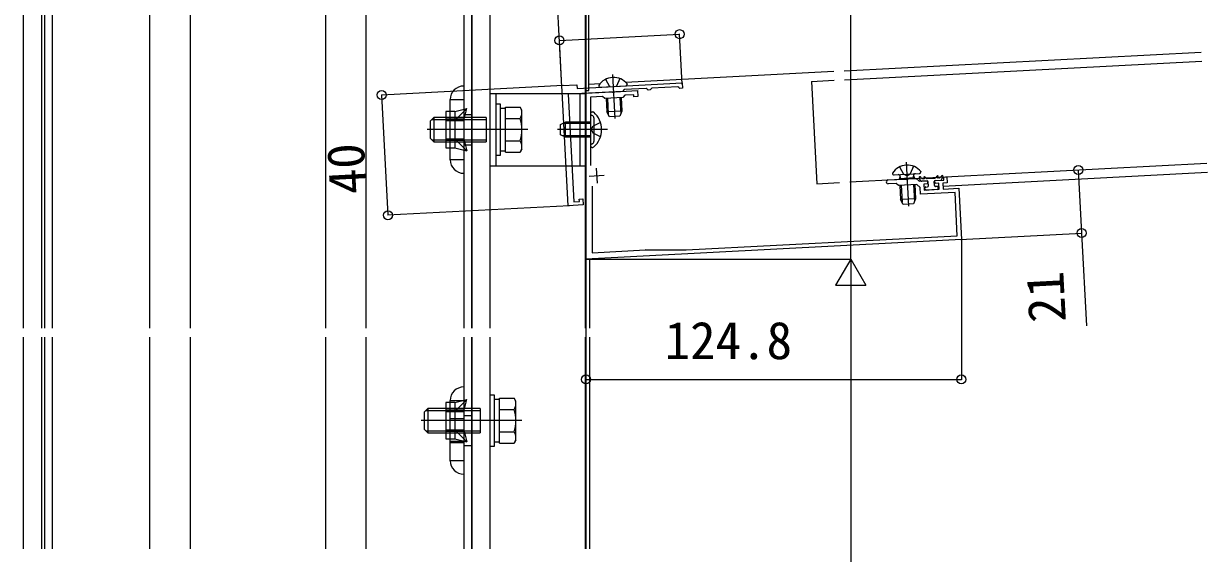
# Model space of a CAD drawing. Units: millimetres, scale not verified. Extents: x -8750 to 8750, y -12999 to 12940.
# Drawn here: x -6750 to -2830, y 5358 to 7118 of the extents above; entities that cross this region are included whole.
import ezdxf
from ezdxf.enums import TextEntityAlignment as Align

# ---------------------------------------------------------------- set-up
doc = ezdxf.new("R2010")
doc.units = ezdxf.units.MM
doc.header["$LTSCALE"] = 70
for name, color, linetype in [('0-3_YKK_11', 7, 'Continuous'), ('0-4_YKK_12', 2, 'Continuous'), ('0-5_YKK_13', 4, 'Continuous'), ('0-7_YKK_D', 6, 'Continuous')]:
    doc.layers.add(name, color=color, linetype=linetype)
doc.styles.add('ＭＳ ゴシック', font='')
doc.styles.get('ＭＳ ゴシック').set_extended_font_data('MS Gothic')

msp = doc.modelspace()

# ---------------------------------------------------------------- linework, layer by layer
at = {"layer": '0-3_YKK_11'}
for p, q in [((-4845.75, 6638.07), (-4843.13, 6588.14)), ((-4869.41, 6611.8), (-4819.47, 6614.41)), ((-4680.78, 6366.31), (-4548.07, 6366.31))]:
    msp.add_line(p, q, dxfattribs=at)
msp.add_lwpolyline([(-4939.33, 6513), (-4960.26, 6912.45), (-4910.33, 6915.07), (-4909.71, 6903.09), (-4560.18, 6921.4), (-4559.24, 6903.43), (-4568.23, 6902.96), (-4571.38, 6905.8), (-4574.54, 6908.64), (-4661.42, 6904.08), (-4664.26, 6900.93), (-4667.09, 6897.78), (-4673.09, 6897.46), (-4676.24, 6900.3), (-4679.39, 6903.14), (-4753.29, 6899.27), (-4758.97, 6892.96), (-4938.72, 6883.54), (-4919.99, 6526.03), (-4902.01, 6526.97), (-4902.43, 6534.96), (-4890.45, 6535.59), (-4889.4, 6515.62)], close=True, dxfattribs=at)
for points in [[(-3875.86, 6598.78), (-3817.03, 6601.86), (-3815.13, 6600.76), (-3809.64, 6601.05), (-3807.87, 6602.34), (-3782.49, 6603.67), (-3771.98, 6594.21), (-3744.52, 6595.65), (-3743.99, 6585.66), (-3756.48, 6585.01), (-3755.43, 6565.03), (-3705.5, 6567.65), (-3706.55, 6587.62), (-3719.03, 6586.97), (-3719.55, 6596.96), (-3690.09, 6598.5), (-3690.62, 6608.49), (-3680.63, 6609.01), (-3679.58, 6589.04), (-3693.56, 6588.3), (-3692.52, 6568.33), (-3640.59, 6571.05), (-3631.69, 6401.29), (-4879.98, 6335.87), (-4879.98, 6886.62), (-4793.5, 6891.15), (-4791.61, 6890.05), (-4786.12, 6890.34), (-4784.35, 6891.63), (-4709.04, 6895.58), (-4707.99, 6875.61), (-4720.97, 6874.93), (-4721.34, 6881.92), (-4751.3, 6880.35), (-4757.92, 6872.99), (-4817.84, 6869.85), (-4825.2, 6876.47), (-4864.98, 6874.39), (-4864.98, 6646.68)], [(-4547.03, 6366.33), (-3645.35, 6413.59), (-3652.89, 6557.39), (-3767.73, 6551.37), (-3768.92, 6573.96), (-3779.83, 6583.78), (-3841.36, 6580.56), (-3848.72, 6587.18), (-3875.18, 6585.8)], [(-4859.98, 6577.64), (-4859.98, 6356.94), (-4681.82, 6366.28)]]:
    msp.add_lwpolyline(points, dxfattribs=at)
for centre, radius, start, end in [((-3875.52, 6592.29), 6.5, 92.99999, 273.00001), ((-4680.78, 6346.31), 20, 89.99996, 92.99997), ((-4548.07, 6386.31), 20, 269.99995, 272.99995)]:
    msp.add_arc(centre, radius, start, end, dxfattribs=at)
at = {"layer": '0-4_YKK_12'}
for p, q in [((-6750, 6106.74), (-6750, 8565.86)), ((-6690, 8565.86), (-6690, 6106.74)), ((-5200, 8565.86), (-5200, 6106.74)), ((-4883, 8565.86), (-4883, 6106.74)), ((-4879, 6106.74), (-4879, 8565.86)), ((-4870, 6895.86), (-4870, 8565.86)), ((-5260, 7285.86), (-5260, 6106.74)), ((-4021.67, 6961.64), (-2834.03, 7023.89)), ((-4020.1, 6931.68), (-2832.5, 6993.92)), ((-4748.22, 6923.57), (-4056.24, 6959.83)), ((-4870, 6917.18), (-4832.96, 6919.13)), ((-4129.83, 6925.93), (-4054.67, 6929.87)), ((-4129.83, 6925.93), (-4112.04, 6586.4)), ((-4879, 6895.86), (-4870, 6895.86)), ((-4002.31, 6592.15), (-2815.22, 6654.36)), ((-3693.04, 6578.32), (-2813.69, 6624.4)), ((-4112.04, 6586.4), (-4036.88, 6590.34)), ((-4883, 6515.95), (-4879.98, 6516.11)), ((-4883, 6335.86), (-4870, 6335.86)), ((-4867, 6106.74), (-4867, 6335.86)), ((-6750, 5372.79), (-6750, 6076.74)), ((-6690, 6076.74), (-6690, 5372.79)), ((-5260, 6076.74), (-5260, 5372.79)), ((-5200, 6076.74), (-5200, 5372.79)), ((-4883, 6076.74), (-4883, 5372.79)), ((-4879, 5372.79), (-4879, 6076.74)), ((-4867, 5372.79), (-4867, 6076.74))]:
    msp.add_line(p, q, dxfattribs=at)
at = {"layer": '0-5_YKK_13'}
for p, q in [((-6680.5, 8474.94), (-6680.5, 6106.74)), ((-6654.5, 8474.94), (-6654.5, 6106.74)), ((-6330.5, 6106.74), (-6330.5, 8474.94)), ((-6195.5, 6106.74), (-6195.5, 8474.94)), ((-5745.5, 6106.74), (-5745.5, 8474.94)), ((-5610.5, 6106.74), (-5610.5, 8474.94)), ((-5286.5, 8474.94), (-5286.5, 6106.74)), ((-5260.5, 8474.94), (-5260.5, 6106.74)), ((-4792.06, 6949.31), (-4784.36, 6802.52)), ((-4837.71, 6912.86), (-4837.66, 6911.87)), ((-4832.41, 6907.14), (-4747.52, 6911.59)), ((-4814.75, 6933.22), (-4801.45, 6909.71)), ((-4799.61, 6908.86), (-4801.45, 6909.71)), ((-4780.31, 6909.87), (-4778.58, 6910.91)), ((-4767.81, 6935.68), (-4778.58, 6910.91)), ((-4742.84, 6917.84), (-4742.79, 6916.84)), ((-5199.98, 6885.87), (-4879.98, 6885.87)), ((-5199.98, 6885.87), (-5199.98, 6645.87)), ((-5179.98, 6885.87), (-5179.98, 6645.87)), ((-4899.98, 6885.87), (-4899.98, 6645.87)), ((-4879.98, 6885.87), (-4879.98, 6645.87)), ((-4812.94, 6870.11), (-4810.59, 6825.17)), ((-4808.62, 6870.33), (-4805.78, 6816.21)), ((-4767.33, 6872.5), (-4764.5, 6818.37)), ((-4763.01, 6872.72), (-4760.65, 6827.78)), ((-5346, 6825.84), (-5346, 6705.84)), ((-5316, 6825.84), (-5346, 6825.84)), ((-5316, 6825.84), (-5276, 6835.84)), ((-5316, 6795.84), (-5276, 6835.84)), ((-5316, 6825.84), (-5316, 6795.84)), ((-5286, 6795.84), (-5276, 6835.84)), ((-5147.98, 6836.36), (-5163.98, 6836.36)), ((-5147.98, 6840.92), (-5098.78, 6840.92)), ((-5147.98, 6690.81), (-5147.98, 6840.92)), ((-5092.98, 6830.86), (-5098.78, 6840.92)), ((-5092.98, 6700.86), (-5092.98, 6830.86)), ((-4859.53, 6824.87), (-4857.54, 6824.87)), ((-4760.65, 6827.78), (-4810.59, 6825.17)), ((-4801.71, 6808.61), (-4810.59, 6825.17)), ((-4760.65, 6827.78), (-4767.75, 6810.39)), ((-5397.98, 6793.86), (-5385.98, 6805.86)), ((-5397.98, 6793.86), (-5397.98, 6737.86)), ((-5392.46, 6799.38), (-5211.98, 6799.38)), ((-5211.98, 6805.86), (-5385.98, 6805.86)), ((-5385.98, 6805.86), (-5385.98, 6725.86)), ((-5346, 6805.84), (-5286, 6805.84)), ((-5346, 6800.84), (-5286, 6800.84)), ((-5346, 6795.84), (-5316, 6795.84)), ((-5331.5, 6805.86), (-5286.5, 6805.86)), ((-5331.5, 6800.86), (-5286.5, 6800.86)), ((-5316, 6795.84), (-5316, 6735.84)), ((-5316, 6795.84), (-5286, 6795.84)), ((-5286.5, 6815.86), (-5260.5, 6815.86)), ((-5286, 6795.84), (-5286, 6735.84)), ((-5211.98, 6805.86), (-5211.98, 6725.86)), ((-5147.98, 6803.39), (-5098.78, 6803.39)), ((-4964.98, 6782.87), (-4947.98, 6790.87)), ((-4864.98, 6786.54), (-4957.18, 6786.54)), ((-4947.98, 6740.87), (-4947.98, 6790.87)), ((-4864.98, 6790.87), (-4947.98, 6790.87)), ((-4864.98, 6819.41), (-4864.98, 6712.32)), ((-4864.98, 6818.37), (-4864.98, 6814.87)), ((-4859.24, 6812.79), (-4861.69, 6813.68)), ((-4831.72, 6789.58), (-4856.33, 6777.32)), ((-4853.98, 6805.27), (-4853.98, 6726.46)), ((-4767.75, 6810.39), (-4801.71, 6808.61)), ((-5072.98, 6765.86), (-5407.98, 6765.86)), ((-4807.98, 6765.87), (-4974.98, 6765.87)), ((-4864.98, 6745.2), (-4957.18, 6745.2)), ((-4862.42, 6765.87), (-4856.33, 6777.32)), ((-4862.42, 6765.87), (-4856.33, 6754.42)), ((-4831.72, 6742.15), (-4856.33, 6754.42)), ((-5397.98, 6737.86), (-5385.98, 6725.86)), ((-5392.46, 6732.34), (-5211.98, 6732.34)), ((-5385.98, 6725.86), (-5211.98, 6725.86)), ((-5346, 6730.84), (-5286, 6730.84)), ((-5346, 6725.84), (-5286, 6725.84)), ((-5331.5, 6730.86), (-5286.5, 6730.86)), ((-5331.5, 6725.86), (-5286.5, 6725.86)), ((-5316, 6735.84), (-5276, 6695.84)), ((-5316, 6735.84), (-5286, 6735.84)), ((-5286.5, 6715.86), (-5260.5, 6715.86)), ((-5286, 6735.84), (-5276, 6695.84)), ((-5147.98, 6728.34), (-5098.78, 6728.34)), ((-4864.98, 6740.87), (-4947.98, 6740.87)), ((-4859.24, 6718.95), (-4861.69, 6718.06)), ((-4859.53, 6706.87), (-4857.54, 6706.87)), ((-5163.98, 6695.36), (-5147.98, 6695.36)), ((-5147.98, 6690.81), (-5098.78, 6690.81)), ((-5092.98, 6700.86), (-5098.78, 6690.81)), ((-5199.98, 6645.87), (-4879.98, 6645.87)), ((-3838.07, 6641.93), (-3824.77, 6618.43)), ((-3815.38, 6658.02), (-3807.69, 6511.23)), ((-3791.13, 6644.39), (-3801.9, 6619.63)), ((-3766.17, 6626.55), (-3766.11, 6625.56)), ((-3861.04, 6621.58), (-3860.98, 6620.59)), ((-3855.73, 6615.85), (-3770.84, 6620.3)), ((-3837.52, 6602.79), (-3835.67, 6608.85)), ((-3787.59, 6605.41), (-3837.52, 6602.79)), ((-3837.52, 6602.79), (-3837.41, 6600.79)), ((-3833.2, 6603.02), (-3835.61, 6612.13)), ((-3833.2, 6603.02), (-3833.09, 6601.02)), ((-3813.02, 6612.95), (-3824.77, 6618.43)), ((-3813.02, 6612.95), (-3801.9, 6619.63)), ((-3791.91, 6605.18), (-3790.46, 6614.5)), ((-3791.91, 6605.18), (-3791.81, 6603.18)), ((-3787.59, 6605.41), (-3790.06, 6611.24)), ((-3787.59, 6605.41), (-3787.48, 6603.41)), ((-3766.47, 6596), (-3772.13, 6604.71)), ((-3745.02, 6595.62), (-3763.8, 6594.64)), ((-3757.89, 6602.96), (-3754.79, 6603.12)), ((-3754.11, 6604.8), (-3755.95, 6606.78)), ((-3749.02, 6605.21), (-3753.03, 6609.51)), ((-3745.11, 6603.63), (-3719.8, 6604.95)), ((-3741.13, 6578.8), (-3741.86, 6592.78)), ((-3721.16, 6579.85), (-3721.89, 6593.83)), ((-3719.05, 6596.98), (-3700.28, 6597.97)), ((-3716.07, 6606.94), (-3712.54, 6611.63)), ((-3710.97, 6607.06), (-3709.34, 6609.22)), ((-3707.02, 6605.62), (-3710.12, 6605.46)), ((-3697.76, 6599.6), (-3693.04, 6608.86)), ((-3836.37, 6580.82), (-3833.91, 6533.88)), ((-3832.04, 6581.05), (-3829.1, 6524.92)), ((-3790.76, 6583.21), (-3787.82, 6527.09)), ((-3786.44, 6583.44), (-3783.98, 6536.5)), ((-3752.59, 6568.19), (-3752.8, 6572.18)), ((-3749.96, 6575.33), (-3743.97, 6575.65)), ((-3711.49, 6567.34), (-3749.44, 6565.35)), ((-3712.01, 6577.32), (-3718.01, 6577.01)), ((-3708.65, 6570.49), (-3708.86, 6574.48)), ((-3783.98, 6536.5), (-3833.91, 6533.88)), ((-3825.03, 6517.33), (-3833.91, 6533.88)), ((-3791.08, 6519.11), (-3825.03, 6517.33)), ((-3783.98, 6536.5), (-3791.08, 6519.11)), ((-6680.5, 6076.74), (-6680.5, 5372.79)), ((-6654.5, 6076.74), (-6654.5, 5372.79)), ((-6330.5, 5372.79), (-6330.5, 6076.74)), ((-6195.5, 5372.79), (-6195.5, 6076.74)), ((-5745.5, 5372.79), (-5745.5, 6076.74)), ((-5610.5, 5372.79), (-5610.5, 6076.74)), ((-5286.5, 6076.74), (-5286.5, 5372.79)), ((-5260.5, 6076.74), (-5260.5, 5372.79)), ((-5346, 5858.93), (-5346, 5738.93)), ((-5316, 5858.93), (-5346, 5858.93)), ((-5316, 5858.93), (-5276, 5868.93)), ((-5316, 5828.93), (-5276, 5868.93)), ((-5316, 5858.93), (-5316, 5828.93)), ((-5286, 5828.93), (-5276, 5868.93)), ((-5168, 5869.43), (-5184, 5869.43)), ((-5168, 5873.99), (-5118.81, 5873.99)), ((-5168, 5723.88), (-5168, 5873.99)), ((-5113, 5863.93), (-5118.81, 5873.99)), ((-5113, 5733.93), (-5113, 5863.93)), ((-5418, 5826.93), (-5406, 5838.93)), ((-5418, 5826.93), (-5418, 5770.93)), ((-5412.48, 5832.45), (-5232, 5832.45)), ((-5232, 5838.93), (-5406, 5838.93)), ((-5406, 5838.93), (-5406, 5758.93)), ((-5346, 5838.93), (-5286, 5838.93)), ((-5346, 5833.93), (-5286, 5833.93)), ((-5346, 5828.93), (-5316, 5828.93)), ((-5331.5, 5805.86), (-5286.5, 5805.86)), ((-5316, 5828.93), (-5316, 5768.93)), ((-5316, 5828.93), (-5286, 5828.93)), ((-5286.5, 5815.86), (-5260.5, 5815.86)), ((-5286, 5828.93), (-5286, 5768.93)), ((-5232, 5838.93), (-5232, 5758.93)), ((-5168, 5836.46), (-5118.81, 5836.46)), ((-5093, 5798.93), (-5428, 5798.93)), ((-5418, 5770.93), (-5406, 5758.93)), ((-5412.48, 5765.41), (-5232, 5765.41)), ((-5346, 5763.93), (-5286, 5763.93)), ((-5331.5, 5800.86), (-5286.5, 5800.86)), ((-5316, 5768.93), (-5276, 5728.93)), ((-5316, 5768.93), (-5286, 5768.93)), ((-5286, 5768.93), (-5276, 5728.93)), ((-5406, 5758.93), (-5232, 5758.93)), ((-5346, 5758.93), (-5286, 5758.93)), ((-5331.5, 5730.86), (-5286.5, 5730.86)), ((-5331.5, 5725.86), (-5286.5, 5725.86)), ((-5184, 5728.43), (-5168, 5728.43)), ((-5168, 5761.4), (-5118.81, 5761.4)), ((-5168, 5723.88), (-5118.81, 5723.88)), ((-5113, 5733.93), (-5118.81, 5723.88)), ((-5286.5, 5715.86), (-5260.5, 5715.86))]:
    msp.add_line(p, q, dxfattribs=at)
for points in [[(-5331.5, 6865.86), (-5286.5, 6865.86), (-5286.5, 6665.86), (-5331.5, 6665.86)], [(-5179.98, 6850.86), (-5179.98, 6680.86), (-5163.98, 6680.86), (-5163.98, 6850.86)], [(-5200, 5883.93), (-5200, 5713.93), (-5184, 5713.93), (-5184, 5883.93)], [(-5331.5, 5865.86), (-5286.5, 5865.86), (-5286.5, 5665.86), (-5331.5, 5665.86)]]:
    msp.add_lwpolyline(points, close=True, dxfattribs=at)
for points in [[(-4947.98, 6740.87), (-4964.98, 6748.87), (-4964.98, 6782.87)], [(-5346, 6735.84), (-5316, 6735.84), (-5316, 6705.84)], [(-5346, 6705.84), (-5316, 6705.84), (-5276, 6695.84)], [(-5346, 5768.93), (-5316, 5768.93), (-5316, 5738.93)], [(-5346, 5738.93), (-5316, 5738.93), (-5276, 5728.93)]]:
    msp.add_lwpolyline(points, dxfattribs=at)
for centre, radius, start, end in [((-4788.45, 6880.4), 59, 39.38156, 146.61844), ((-5286.5, 6865.86), 45, 90, 180), ((-4832.67, 6912.13), 5, 183, 273), ((-4747.78, 6916.58), 5, 273, 3), ((-5126.2, 6822.16), 33.23, 325.61575, 34.38425), ((-4859.53, 6819.41), 5.45, 90, 180), ((-4857.54, 6819.37), 5.5, 48.43917, 90), ((-4904.98, 6765.87), 77, 311.56083, 48.43917), ((-5217.17, 6765.86), 124.19, 342.41205, 17.58795), ((-4859.98, 6818.37), 5, 180, 250), ((-4861.98, 6805.27), 8, 0, 70), ((-5126.2, 6709.57), 33.23, 325.61575, 34.38425), ((-4859.98, 6713.36), 5, 110, 180), ((-4859.53, 6712.32), 5.45, 180, 270), ((-4861.98, 6726.46), 8, 290, 0), ((-4857.54, 6712.37), 5.5, 270, 311.56083), ((-5286.5, 6665.86), 45, 180, 270), ((-3811.77, 6589.12), 59, 39.38156, 146.61844), ((-3771.11, 6625.3), 5, 273, 3), ((-3855.99, 6620.85), 5, 183, 273), ((-3841.41, 6610.6), 6, 343.03043, 93), ((-3784.53, 6613.58), 6, 93, 202.96957), ((-3769.61, 6606.35), 3, 30.48643, 213), ((-3758.41, 6612.94), 10, 210.48643, 273), ((-3763.95, 6597.63), 3, 213, 273), ((-3754.49, 6608.14), 2, 43, 223), ((-3754.84, 6604.12), 1, 273, 43), ((-3745.37, 6608.62), 5, 223, 273), ((-3744.86, 6592.62), 3, 3, 93), ((-3718.9, 6593.99), 3, 93, 183), ((-3720.06, 6609.95), 5, 273, 323), ((-3710.94, 6610.42), 2, 323, 143), ((-3710.17, 6606.46), 1, 143, 273), ((-3707.54, 6615.61), 10, 273, 335.51357), ((-3700.43, 6600.96), 3, 273, 333), ((-3695.71, 6610.22), 3, 333, 155.51357), ((-3749.81, 6572.34), 3, 93, 183), ((-3749.6, 6568.34), 3, 183, 273), ((-3744.13, 6578.64), 3, 273, 3), ((-3718.16, 6580), 3, 183, 273), ((-3711.86, 6574.33), 3, 3, 93), ((-3711.65, 6570.33), 3, 273, 3), ((-5286.5, 5865.86), 45, 90, 180), ((-5146.23, 5855.22), 33.23, 325.61575, 34.38425), ((-5237.19, 5798.93), 124.19, 342.41205, 17.58795), ((-5146.23, 5742.64), 33.23, 325.61575, 34.38425), ((-5286.5, 5665.86), 45, 180, 270)]:
    msp.add_arc(centre, radius, start, end, dxfattribs=at)
at = {"layer": '0-7_YKK_D'}
for p, q in [((-4960.06, 6908.46), (-5114.18, 9849.42)), ((-3999.83, 6335.86), (-3999.83, 8565.86)), ((-4960.06, 6908.46), (-4968.17, 7063.25)), ((-4968.12, 7062.25), (-4568.66, 7083.18)), ((-4559.98, 6917.41), (-4568.72, 7084.18)), ((-4956.27, 6912.66), (-5560.44, 6881)), ((-5559.44, 6881.05), (-5538.51, 6481.6)), ((-4935.34, 6513.21), (-5539.51, 6481.55)), ((-3635.69, 6401.08), (-3231.24, 6422.27)), ((-3631.95, 6405.28), (-3631.95, 5934.86)), ((-4879.98, 6340.13), (-4879.98, 5934.86)), ((-4869, 6335.86), (-3998.83, 6335.86)), ((-4869, 6335.86), (-3998.83, 6335.86)), ((-3999.83, 6335.86), (-4049.83, 6249.26)), ((-3999.83, 6335.86), (-3949.83, 6249.26)), ((-3999.83, 6335.86), (-3999.83, 6162.66)), ((-4049.83, 6249.26), (-3949.83, 6249.26)), ((-3999.83, 6235.86), (-3999.83, 575.6)), ((-4879.98, 5935.86), (-3631.95, 5935.86))]:
    msp.add_line(p, q, dxfattribs=at)
msp.add_lwpolyline([(-3243.23, 6631.93), (-3232.24, 6422.22), (-3216.1, 6114.29)], dxfattribs=at)
for centre in [(-4568.66, 7083.18), (-4968.12, 7062.25), (-5559.44, 6881.05), (-3243.23, 6631.93), (-5538.51, 6481.6), (-3232.24, 6422.22), (-4879.98, 5935.86), (-3631.95, 5935.86)]:
    msp.add_circle(centre, 15, dxfattribs=at)

# ---------------------------------------------------------------- texts
at = {"layer": '0-7_YKK_D', "style": 'ＭＳ ゴシック'}
for s, p in [('40', (-5572.46, 6556.29)), ('21', (-3246.97, 6130.14))]:
    msp.add_text(s, height=124.6, rotation=93, dxfattribs=at).set_placement(p, align=Align.BOTTOM_LEFT)
msp.add_text('124.8', height=124.6, dxfattribs=at).set_placement((-4618.53, 5965.86), align=Align.BOTTOM_LEFT)

doc.saveas('drawing.dxf')
